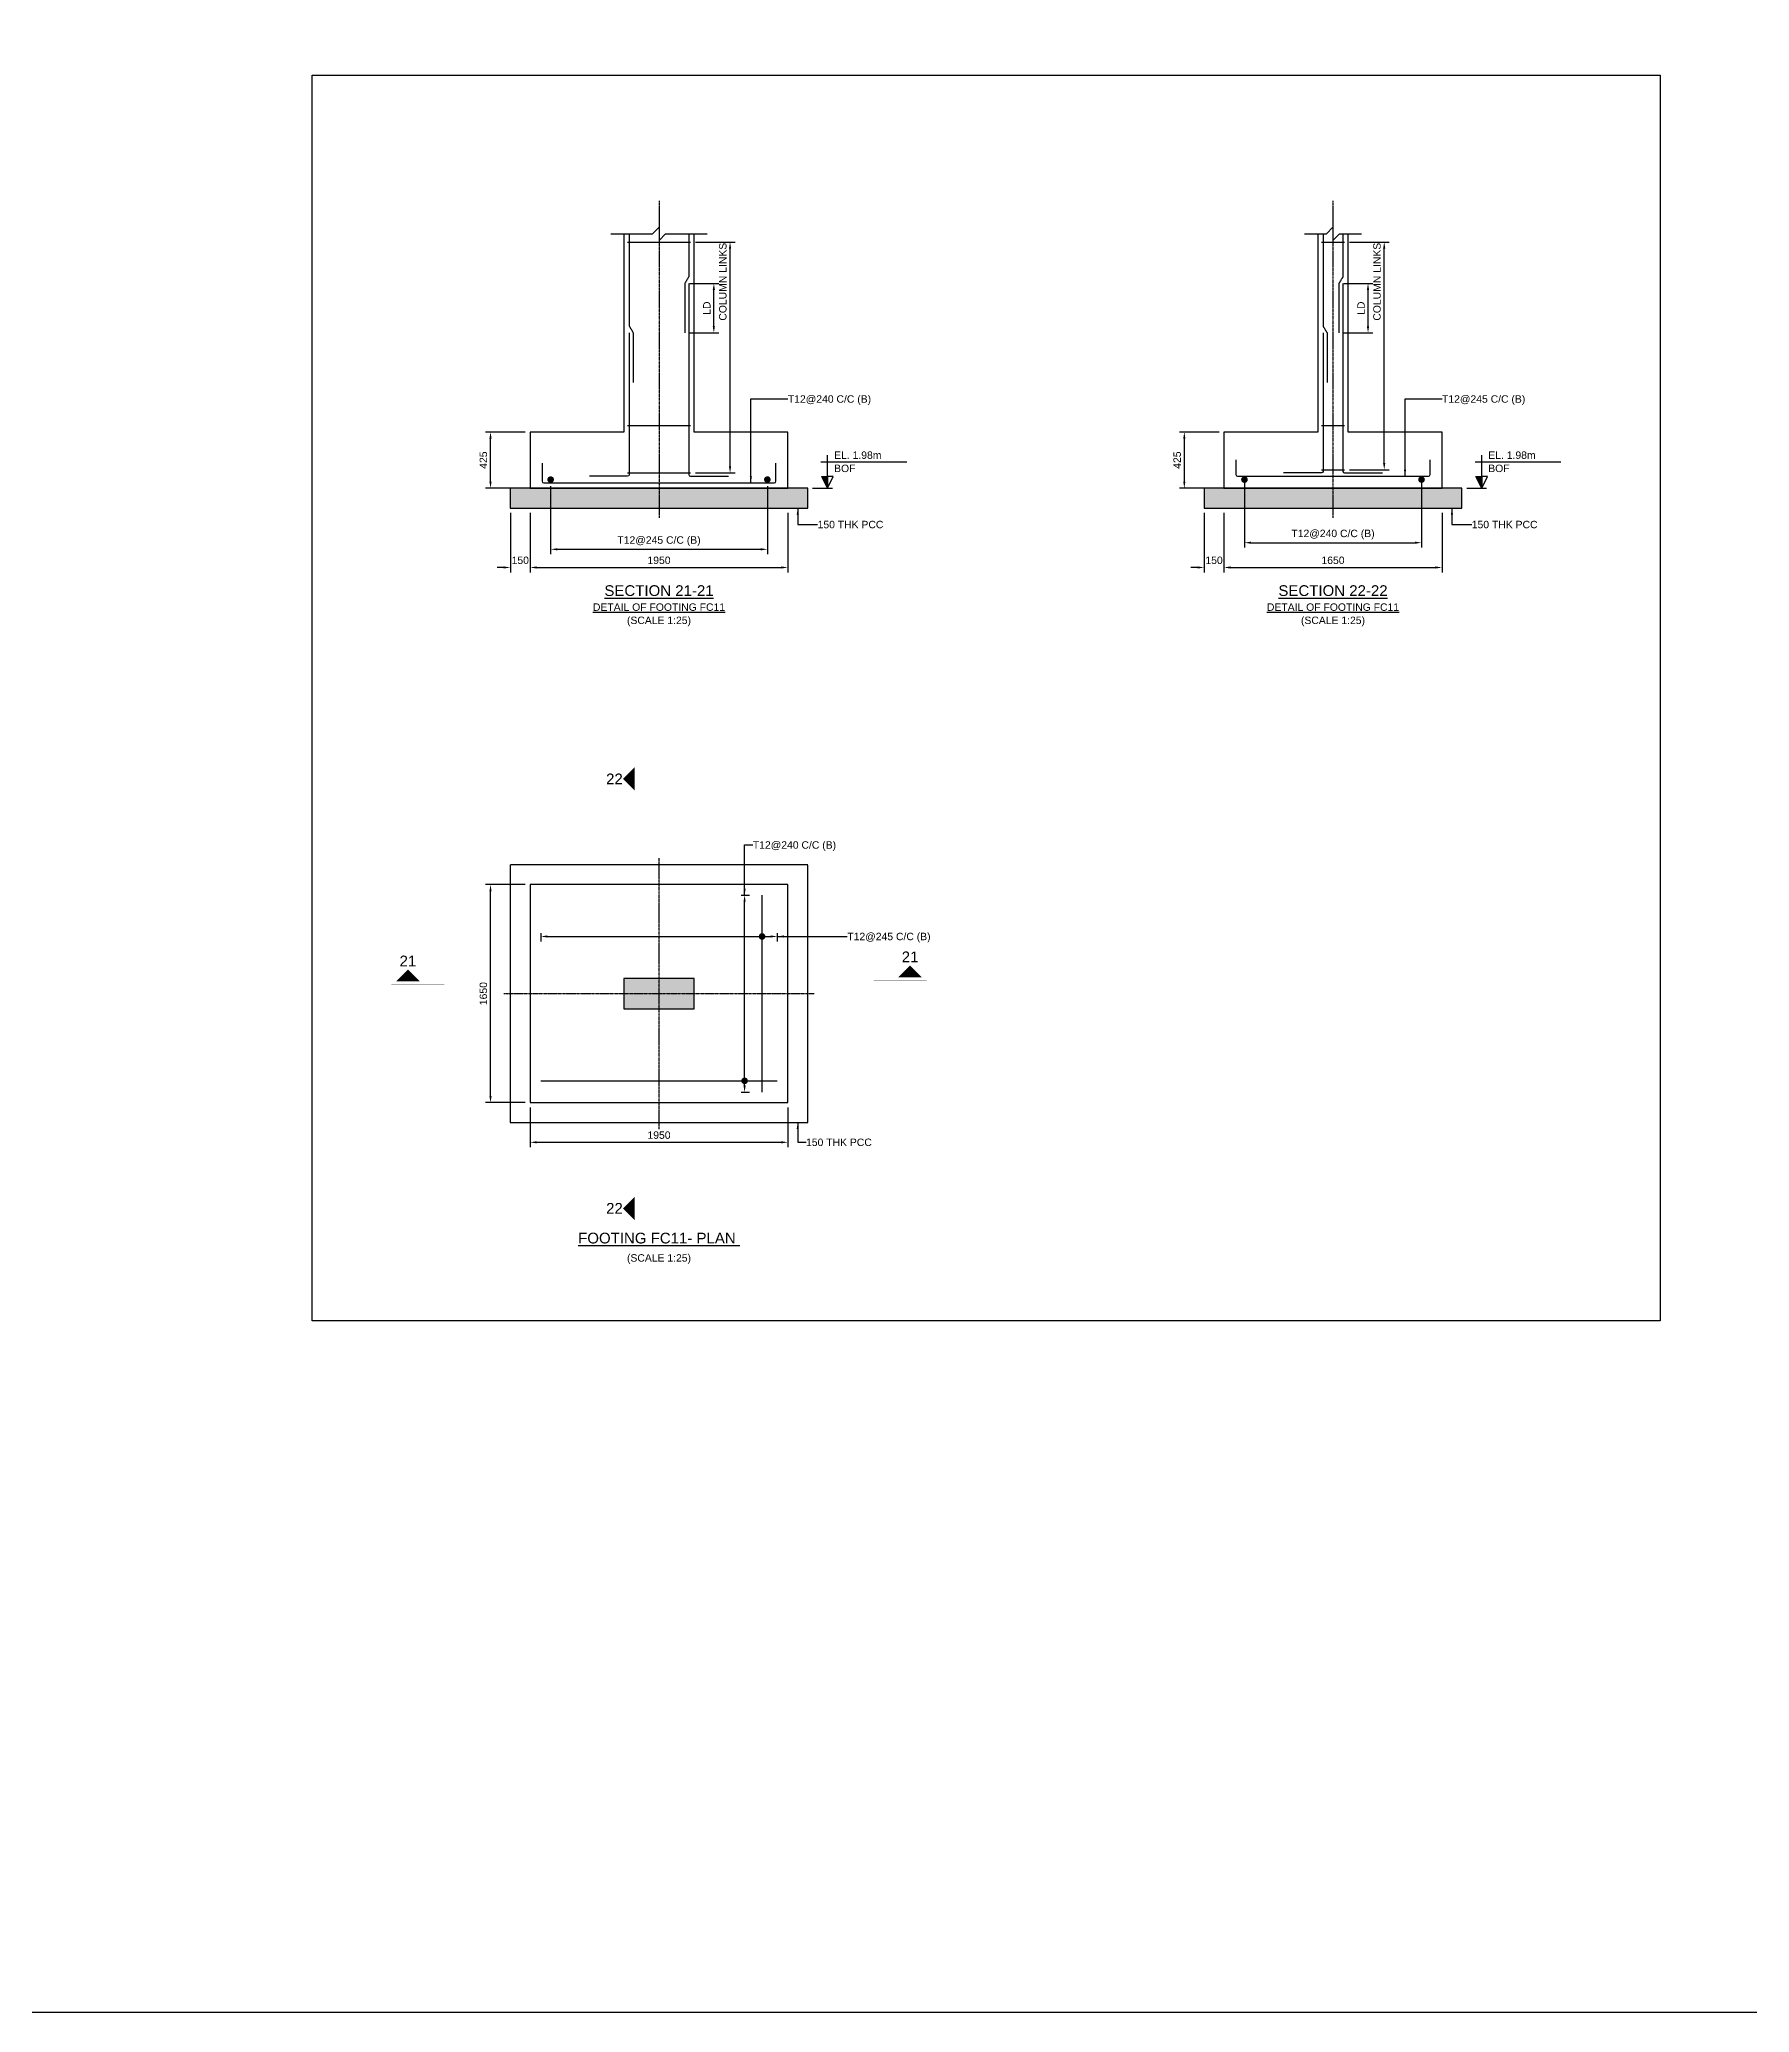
# Model space of a CAD drawing. Header units: inches. Extents: x -816171 to 9366335, y -450961 to 689132.
# Drawn here: x 5474953 to 5526712, y 141360 to 201086 of the extents above; entities that cross this region are included whole.
import ezdxf
from ezdxf.enums import TextEntityAlignment as Align

# ---------------------------------------------------------------- set-up
doc = ezdxf.new("R2010")
doc.units = ezdxf.units.IN
doc.header["$MEASUREMENT"] = 0
doc.linetypes.add('Cline', pattern=[1, 0.625, -0.125, 0.125, -0.125])
doc.linetypes.add('DASHED', pattern=[0.75, 0.5, -0.25])
for name, color, linetype in [('Center Line', 1, 'Continuous'), ('Column', 2, 'Continuous'), ('Concrete Line', 2, 'Continuous'), ('Dim', 31, 'Continuous'), ('Footing', 4, 'Continuous'), ('Labels', 4, 'Continuous'), ('PCC', 5, 'Continuous'), ('Reinforcement', 130, 'Continuous'), ('Section Mark', 5, 'Continuous'), ('Solid', 25, 'Continuous'), ('Text', 31, 'Continuous')]:
    doc.layers.add(name, color=color, linetype=linetype)
doc.styles.add('SC-FTG1', font='sanss___.ttf')
doc.styles.add('SC-FTG2', font='SansSerif')
doc.dimstyles.new('RccFooting', dxfattribs={"dimtxt": 225, "dimasz": 200, "dimexe": 150, "dimexo": 150, "dimgap": 100, "dimtad": 1, "dimtoh": 1, "dimdec": 4, "dimlfac": 0.25, "dimzin": 0, "dimdsep": 46, "dimtxsty": 'SC-FTG2', "dimcen": 0.09, "dimclrd": 8, "dimclre": 8, "dimclrt": 31, "dimadec": 0, "dimazin": 0, "dimtfac": 1, "dimtdec": 0, "dimtix": 1, "dimtofl": 0, "dimtmove": 0, "dimatfit": 3, "dimfxl": 1, "dimtolj": 1, "dimtzin": 0, "dimarcsym": 0})

# ---------------------------------------------------------------- blocks, each defined once
blk = doc.blocks.new('*D2314')
at = {"layer": 'DEFPOINTS', "color": 0, "transparency": 16777216}
for p in [(5489805, 168903), (5497605, 168903), (5497605, 167703)]:
    blk.add_point(p, dxfattribs=at)
at = {"layer": 'Dim', "color": 8, "lineweight": -2, "transparency": 16777216}
for p, q in [((5489805, 168753), (5489805, 167553)), ((5497605, 168753), (5497605, 167553)), ((5490005, 167703), (5497405, 167703))]:
    blk.add_line(p, q, dxfattribs=at)
at = {"layer": 'Dim', "color": 8, "transparency": 16777216}
for points in [[(5490005, 167736), (5490005, 167670), (5489805, 167703)], [(5497405, 167736), (5497405, 167670), (5497605, 167703)]]:
    blk.add_solid(points, dxfattribs=at)
at = {"layer": 'Dim', "color": 31, "transparency": 16777216, "insert": (5493705, 167919), "char_height": 225, "attachment_point": 5, "style": 'SC-FTG2'}
blk.add_mtext('\\A1;1950', dxfattribs=at)
blk = doc.blocks.new('*D2315')
at = {"layer": 'DEFPOINTS', "color": 0, "transparency": 16777216}
for p in [(5488605, 175503), (5489805, 175503), (5489805, 168903)]:
    blk.add_point(p, dxfattribs=at)
at = {"layer": 'Dim', "color": 8, "lineweight": -2, "transparency": 16777216}
for p, q in [((5489655, 175503), (5488455, 175503)), ((5488605, 169103), (5488605, 175303)), ((5489655, 168903), (5488455, 168903))]:
    blk.add_line(p, q, dxfattribs=at)
at = {"layer": 'Dim', "color": 8, "transparency": 16777216}
for points in [[(5488571, 175303), (5488638, 175303), (5488605, 175503)], [(5488571, 169103), (5488638, 169103), (5488605, 168903)]]:
    blk.add_solid(points, dxfattribs=at)
at = {"layer": 'Dim', "color": 31, "transparency": 16777216, "insert": (5488389, 172203), "char_height": 225, "attachment_point": 5, "rotation": 90, "style": 'SC-FTG2'}
blk.add_mtext('\\A1;1650', dxfattribs=at)
blk = doc.blocks.new('*D2316')
at = {"layer": 'DEFPOINTS', "color": 0, "transparency": 16777216}
for p in [(5496045, 175183), (5496295, 175183), (5496045, 169223)]:
    blk.add_point(p, dxfattribs=at)
at = {"layer": 'Dim', "color": 8, "lineweight": -2, "transparency": 16777216}
for p, q in [((5496195, 175183), (5496445, 175183)), ((5496295, 169423), (5496295, 174983)), ((5496195, 169223), (5496445, 169223))]:
    blk.add_line(p, q, dxfattribs=at)
at = {"layer": 'Dim', "color": 8, "transparency": 16777216}
for points in [[(5496261, 174983), (5496328, 174983), (5496295, 175183)], [(5496261, 169423), (5496328, 169423), (5496295, 169223)]]:
    blk.add_solid(points, dxfattribs=at)
blk = doc.blocks.new('*D2317')
at = {"layer": 'DEFPOINTS', "color": 0, "transparency": 16777216}
for p in [(5490125, 174183), (5497285, 174183), (5497285, 173933)]:
    blk.add_point(p, dxfattribs=at)
at = {"layer": 'Dim', "color": 8, "lineweight": -2, "transparency": 16777216}
for p, q in [((5490125, 174033), (5490125, 173783)), ((5490325, 173933), (5497085, 173933)), ((5497285, 174033), (5497285, 173783))]:
    blk.add_line(p, q, dxfattribs=at)
at = {"layer": 'Dim', "color": 8, "transparency": 16777216}
for points in [[(5490325, 173966), (5490325, 173900), (5490125, 173933)], [(5497085, 173966), (5497085, 173900), (5497285, 173933)]]:
    blk.add_solid(points, dxfattribs=at)
blk = doc.blocks.new('*D2318')
at = {"layer": 'DEFPOINTS', "color": 0, "transparency": 16777216}
for p in [(5489205, 186903), (5489805, 186903), (5489805, 185103)]:
    blk.add_point(p, dxfattribs=at)
at = {"layer": 'Dim', "color": 8, "lineweight": -2, "transparency": 16777216}
for p, q in [((5489205, 186753), (5489205, 184953)), ((5489805, 186753), (5489805, 184953)), ((5489005, 185103), (5488805, 185103)), ((5490005, 185103), (5490205, 185103))]:
    blk.add_line(p, q, dxfattribs=at)
at = {"layer": 'Dim', "color": 8, "transparency": 16777216}
for points in [[(5489005, 185136), (5489005, 185070), (5489205, 185103)], [(5490005, 185136), (5490005, 185070), (5489805, 185103)]]:
    blk.add_solid(points, dxfattribs=at)
at = {"layer": 'Dim', "color": 31, "transparency": 16777216, "insert": (5489505, 185319), "char_height": 225, "attachment_point": 5, "style": 'SC-FTG2'}
blk.add_mtext('\\A1;150', dxfattribs=at)
blk = doc.blocks.new('*D2319')
at = {"layer": 'DEFPOINTS', "color": 0, "transparency": 16777216}
for p in [(5489805, 186903), (5497605, 186903), (5497605, 185103)]:
    blk.add_point(p, dxfattribs=at)
at = {"layer": 'Dim', "color": 8, "lineweight": -2, "transparency": 16777216}
for p, q in [((5489805, 186753), (5489805, 184953)), ((5497605, 186753), (5497605, 184953)), ((5490005, 185103), (5497405, 185103))]:
    blk.add_line(p, q, dxfattribs=at)
at = {"layer": 'Dim', "color": 8, "transparency": 16777216}
for points in [[(5490005, 185136), (5490005, 185070), (5489805, 185103)], [(5497405, 185136), (5497405, 185070), (5497605, 185103)]]:
    blk.add_solid(points, dxfattribs=at)
at = {"layer": 'Dim', "color": 31, "transparency": 16777216, "insert": (5493705, 185319), "char_height": 225, "attachment_point": 5, "style": 'SC-FTG2'}
blk.add_mtext('\\A1;1950', dxfattribs=at)
blk = doc.blocks.new('*D2320')
at = {"layer": 'DEFPOINTS', "color": 0, "transparency": 16777216}
for p in [(5488605, 189203), (5489805, 189203), (5489805, 187503)]:
    blk.add_point(p, dxfattribs=at)
at = {"layer": 'Dim', "color": 8, "lineweight": -2, "transparency": 16777216}
for p, q in [((5489655, 189203), (5488455, 189203)), ((5488605, 187703), (5488605, 189003)), ((5489655, 187503), (5488455, 187503))]:
    blk.add_line(p, q, dxfattribs=at)
at = {"layer": 'Dim', "color": 8, "transparency": 16777216}
for points in [[(5488571, 189003), (5488638, 189003), (5488605, 189203)], [(5488571, 187703), (5488638, 187703), (5488605, 187503)]]:
    blk.add_solid(points, dxfattribs=at)
at = {"layer": 'Dim', "color": 31, "transparency": 16777216, "insert": (5488389, 188353), "char_height": 225, "attachment_point": 5, "rotation": 90, "style": 'SC-FTG2'}
blk.add_mtext('\\A1;425', dxfattribs=at)
blk = doc.blocks.new('*D2321')
at = {"layer": 'DEFPOINTS', "color": 0, "transparency": 16777216}
for p in [(5490425, 187713), (5496985, 187713), (5496985, 185653)]:
    blk.add_point(p, dxfattribs=at)
at = {"layer": 'Dim', "color": 8, "lineweight": -2, "transparency": 16777216}
for p, q in [((5490425, 187563), (5490425, 185503)), ((5496985, 187563), (5496985, 185503)), ((5490625, 185653), (5496785, 185653))]:
    blk.add_line(p, q, dxfattribs=at)
at = {"layer": 'Dim', "color": 8, "transparency": 16777216}
for points in [[(5490625, 185686), (5490625, 185620), (5490425, 185653)], [(5496785, 185686), (5496785, 185620), (5496985, 185653)]]:
    blk.add_solid(points, dxfattribs=at)
at = {"layer": 'Dim', "color": 31, "transparency": 16777216, "insert": (5493705, 185900), "char_height": 225, "attachment_point": 5, "style": 'SC-FTG2'}
blk.add_mtext('\\A1;T12@245 C/C (B)', dxfattribs=at)
blk = doc.blocks.new('*D2322')
at = {"layer": 'DEFPOINTS', "color": 0, "transparency": 16777216}
for p in [(5494485, 193703), (5495365, 193703), (5494485, 192203)]:
    blk.add_point(p, dxfattribs=at)
at = {"layer": 'Dim', "color": 8, "lineweight": -2, "transparency": 16777216}
for p, q in [((5494635, 193703), (5495515, 193703)), ((5495365, 192403), (5495365, 193503)), ((5494635, 192203), (5495515, 192203))]:
    blk.add_line(p, q, dxfattribs=at)
at = {"layer": 'Dim', "color": 8, "transparency": 16777216}
for points in [[(5495331, 193503), (5495398, 193503), (5495365, 193703)], [(5495331, 192403), (5495398, 192403), (5495365, 192203)]]:
    blk.add_solid(points, dxfattribs=at)
at = {"layer": 'Dim', "color": 31, "transparency": 16777216, "insert": (5495152, 192953), "char_height": 225, "attachment_point": 5, "rotation": 90, "style": 'SC-FTG2'}
blk.add_mtext('\\A1;LD', dxfattribs=at)
blk = doc.blocks.new('*D2323')
at = {"layer": 'DEFPOINTS', "color": 0, "transparency": 16777216}
for p in [(5494655, 194953), (5495855, 194953), (5494655, 187963)]:
    blk.add_point(p, dxfattribs=at)
at = {"layer": 'Dim', "color": 8, "lineweight": -2, "transparency": 16777216}
for p, q in [((5494805, 194953), (5496005, 194953)), ((5495855, 188163), (5495855, 194753)), ((5494805, 187963), (5496005, 187963))]:
    blk.add_line(p, q, dxfattribs=at)
at = {"layer": 'Dim', "color": 8, "transparency": 16777216}
for points in [[(5495821, 194753), (5495888, 194753), (5495855, 194953)], [(5495821, 188163), (5495888, 188163), (5495855, 187963)]]:
    blk.add_solid(points, dxfattribs=at)
at = {"layer": 'Dim', "color": 31, "transparency": 16777216, "insert": (5495637, 193753), "char_height": 225, "attachment_point": 5, "rotation": 90, "style": 'SC-FTG2'}
blk.add_mtext('\\A1;COLUMN LINKS', dxfattribs=at)
blk = doc.blocks.new('*D2324')
at = {"layer": 'DEFPOINTS', "color": 0, "transparency": 16777216}
for p in [(5510205, 186903), (5510805, 186903), (5510805, 185103)]:
    blk.add_point(p, dxfattribs=at)
at = {"layer": 'Dim', "color": 8, "lineweight": -2, "transparency": 16777216}
for p, q in [((5510205, 186753), (5510205, 184953)), ((5510805, 186753), (5510805, 184953)), ((5510005, 185103), (5509805, 185103)), ((5511005, 185103), (5511205, 185103))]:
    blk.add_line(p, q, dxfattribs=at)
at = {"layer": 'Dim', "color": 8, "transparency": 16777216}
for points in [[(5510005, 185136), (5510005, 185070), (5510205, 185103)], [(5511005, 185136), (5511005, 185070), (5510805, 185103)]]:
    blk.add_solid(points, dxfattribs=at)
at = {"layer": 'Dim', "color": 31, "transparency": 16777216, "insert": (5510505, 185319), "char_height": 225, "attachment_point": 5, "style": 'SC-FTG2'}
blk.add_mtext('\\A1;150', dxfattribs=at)
blk = doc.blocks.new('*D2325')
at = {"layer": 'DEFPOINTS', "color": 0, "transparency": 16777216}
for p in [(5510805, 186903), (5517405, 186903), (5517405, 185103)]:
    blk.add_point(p, dxfattribs=at)
at = {"layer": 'Dim', "color": 8, "lineweight": -2, "transparency": 16777216}
for p, q in [((5510805, 186753), (5510805, 184953)), ((5517405, 186753), (5517405, 184953)), ((5511005, 185103), (5517205, 185103))]:
    blk.add_line(p, q, dxfattribs=at)
at = {"layer": 'Dim', "color": 8, "transparency": 16777216}
for points in [[(5511005, 185136), (5511005, 185070), (5510805, 185103)], [(5517205, 185136), (5517205, 185070), (5517405, 185103)]]:
    blk.add_solid(points, dxfattribs=at)
at = {"layer": 'Dim', "color": 31, "transparency": 16777216, "insert": (5514105, 185319), "char_height": 225, "attachment_point": 5, "style": 'SC-FTG2'}
blk.add_mtext('\\A1;1650', dxfattribs=at)
blk = doc.blocks.new('*D2326')
at = {"layer": 'DEFPOINTS', "color": 0, "transparency": 16777216}
for p in [(5509605, 189203), (5510805, 189203), (5510805, 187503)]:
    blk.add_point(p, dxfattribs=at)
at = {"layer": 'Dim', "color": 8, "lineweight": -2, "transparency": 16777216}
for p, q in [((5510655, 189203), (5509455, 189203)), ((5509605, 187703), (5509605, 189003)), ((5510655, 187503), (5509455, 187503))]:
    blk.add_line(p, q, dxfattribs=at)
at = {"layer": 'Dim', "color": 8, "transparency": 16777216}
for points in [[(5509571, 189003), (5509638, 189003), (5509605, 189203)], [(5509571, 187703), (5509638, 187703), (5509605, 187503)]]:
    blk.add_solid(points, dxfattribs=at)
at = {"layer": 'Dim', "color": 31, "transparency": 16777216, "insert": (5509389, 188353), "char_height": 225, "attachment_point": 5, "rotation": 90, "style": 'SC-FTG2'}
blk.add_mtext('\\A1;425', dxfattribs=at)
blk = doc.blocks.new('*D2327')
at = {"layer": 'DEFPOINTS', "color": 0, "transparency": 16777216}
for p in [(5511425, 187913), (5516785, 187913), (5516785, 185853)]:
    blk.add_point(p, dxfattribs=at)
at = {"layer": 'Dim', "color": 8, "lineweight": -2, "transparency": 16777216}
for p, q in [((5511425, 187763), (5511425, 185703)), ((5516785, 187763), (5516785, 185703)), ((5511625, 185853), (5516585, 185853))]:
    blk.add_line(p, q, dxfattribs=at)
at = {"layer": 'Dim', "color": 8, "transparency": 16777216}
for points in [[(5511625, 185886), (5511625, 185820), (5511425, 185853)], [(5516585, 185886), (5516585, 185820), (5516785, 185853)]]:
    blk.add_solid(points, dxfattribs=at)
at = {"layer": 'Dim', "color": 31, "transparency": 16777216, "insert": (5514105, 186100), "char_height": 225, "attachment_point": 5, "style": 'SC-FTG2'}
blk.add_mtext('\\A1;T12@240 C/C (B)', dxfattribs=at)
blk = doc.blocks.new('*D2328')
at = {"layer": 'DEFPOINTS', "color": 0, "transparency": 16777216}
for p in [(5514285, 193703), (5515165, 193703), (5514285, 192203)]:
    blk.add_point(p, dxfattribs=at)
at = {"layer": 'Dim', "color": 8, "lineweight": -2, "transparency": 16777216}
for p, q in [((5514435, 193703), (5515315, 193703)), ((5515165, 192403), (5515165, 193503)), ((5514435, 192203), (5515315, 192203))]:
    blk.add_line(p, q, dxfattribs=at)
at = {"layer": 'Dim', "color": 8, "transparency": 16777216}
for points in [[(5515131, 193503), (5515198, 193503), (5515165, 193703)], [(5515131, 192403), (5515198, 192403), (5515165, 192203)]]:
    blk.add_solid(points, dxfattribs=at)
at = {"layer": 'Dim', "color": 31, "transparency": 16777216, "insert": (5514952, 192953), "char_height": 225, "attachment_point": 5, "rotation": 90, "style": 'SC-FTG2'}
blk.add_mtext('\\A1;LD', dxfattribs=at)
blk = doc.blocks.new('*D2329')
at = {"layer": 'DEFPOINTS', "color": 0, "transparency": 16777216}
for p in [(5514455, 194953), (5515655, 194953), (5514455, 188063)]:
    blk.add_point(p, dxfattribs=at)
at = {"layer": 'Dim', "color": 8, "lineweight": -2, "transparency": 16777216}
for p, q in [((5514605, 194953), (5515805, 194953)), ((5515655, 188263), (5515655, 194753)), ((5514605, 188063), (5515805, 188063))]:
    blk.add_line(p, q, dxfattribs=at)
at = {"layer": 'Dim', "color": 8, "transparency": 16777216}
for points in [[(5515621, 194753), (5515688, 194753), (5515655, 194953)], [(5515621, 188263), (5515688, 188263), (5515655, 188063)]]:
    blk.add_solid(points, dxfattribs=at)
at = {"layer": 'Dim', "color": 31, "transparency": 16777216, "insert": (5515437, 193753), "char_height": 225, "attachment_point": 5, "rotation": 90, "style": 'SC-FTG2'}
blk.add_mtext('\\A1;COLUMN LINKS', dxfattribs=at)

msp = doc.modelspace()

# ---------------------------------------------------------------- hatches: boundary and pattern name
at = {"layer": 'Solid'}
for points in [[(5498804.62407, 187503.05879), (5498629.62407, 187853.05879), (5498804.62407, 187853.05879)], [(5518604.62407, 187503.05879), (5518429.62407, 187853.05879), (5518604.62407, 187853.05879)], [(5489204.62407, 186903.05879), (5498204.62407, 186903.05879), (5498204.62407, 187503.05879), (5489204.62407, 187503.05879)], [(5510204.62407, 186903.05879), (5518004.62407, 186903.05879), (5518004.62407, 187503.05879), (5510204.62407, 187503.05879)], [(5492968.62407, 179053.05879), (5492618.62407, 178703.05879), (5492968.62407, 178353.05879), (5492968.62407, 179053.05879)], [(5485754.62407, 172579.05879), (5486104.62407, 172929.05879), (5486454.62407, 172579.05879), (5485754.62407, 172579.05879)], [(5492644.62407, 171743.05879), (5494764.62407, 171743.05879), (5494764.62407, 172663.05879), (5492644.62407, 172663.05879)], [(5501654.62407, 172703.05879), (5501304.62407, 173053.05879), (5500954.62407, 172703.05879), (5501654.62407, 172703.05879)], [(5492968.62407, 165353.05879), (5492618.62407, 165703.05879), (5492968.62407, 166053.05879), (5492968.62407, 165353.05879)]]:
    msp.add_hatch(color=256, dxfattribs=at).paths.add_polyline_path(points, flags=0)

# ---------------------------------------------------------------- linework, layer by layer
msp.add_lwpolyline([(5266849.35229, 395952.13534), (5795953.51014, 395952.13534), (5795953.51014, 141360.22388), (5266849.35229, 141360.22388)], close=True)
msp.add_lwpolyline([(5483204.62407, 162303.05879), (5483204.62407, 200003.05879), (5524004.62407, 200003.05879), (5524004.62407, 162303.05879), (5483204.62407, 162303.05879)])
at = {"layer": 'Center Line', "linetype": 'Cline'}
for points in [[(5493704.62407, 196203.05879), (5493704.62407, 186603.05879)], [(5514104.62407, 196203.05879), (5514104.62407, 186603.05879)], [(5493704.62407, 168103.05879), (5493704.62407, 176303.05879)], [(5489004.62407, 172203.05879), (5498404.62407, 172203.05879)]]:
    msp.add_lwpolyline(points, dxfattribs=at)
at = {"layer": 'Column'}
msp.add_lwpolyline([(5492644.62407, 171743.05879), (5494764.62407, 171743.05879), (5494764.62407, 172663.05879), (5492644.62407, 172663.05879), (5492644.62407, 171743.05879)], dxfattribs=at)
at = {"layer": 'Concrete Line'}
for points in [[(5492244.62407, 195203.05879), (5493504.62407, 195203.05879), (5493704.62407, 195403.05879), (5493704.62407, 195003.05879), (5493904.62407, 195203.05879), (5495164.62407, 195203.05879)], [(5513244.62407, 195203.05879), (5513904.62407, 195203.05879), (5514104.62407, 195403.05879), (5514104.62407, 195003.05879), (5514304.62407, 195203.05879), (5514964.62407, 195203.05879)], [(5492644.62407, 195203.05879), (5492644.62407, 189203.05879), (5489804.62407, 189203.05879), (5489804.62407, 187503.05879), (5497604.62407, 187503.05879), (5497604.62407, 189203.05879), (5494764.62407, 189203.05879), (5494764.62407, 195203.05879)], [(5513644.62407, 195203.05879), (5513644.62407, 189203.05879), (5510804.62407, 189203.05879), (5510804.62407, 187503.05879), (5517404.62407, 187503.05879), (5517404.62407, 189203.05879), (5514564.62407, 189203.05879), (5514564.62407, 195203.05879)]]:
    msp.add_lwpolyline(points, dxfattribs=at)
at = {"layer": 'Dim', "color": 8, "const_width": 100}
for points in [[(5496774.62407, 173933.05879, 1), (5496874.62407, 173933.05879, 1)], [(5496244.62407, 169563.05879, 1), (5496344.62407, 169563.05879, 1)]]:
    msp.add_lwpolyline(points, format="xyb", close=True, dxfattribs=at)
at = {"layer": 'Footing'}
msp.add_lwpolyline([(5489804.62407, 168903.05879), (5497604.62407, 168903.05879), (5497604.62407, 175503.05879), (5489804.62407, 175503.05879), (5489804.62407, 168903.05879)], dxfattribs=at)
at = {"layer": 'PCC'}
for points in [[(5489204.62407, 186903.05879), (5498204.62407, 186903.05879), (5498204.62407, 187503.05879), (5489204.62407, 187503.05879), (5489204.62407, 186903.05879)], [(5510204.62407, 186903.05879), (5518004.62407, 186903.05879), (5518004.62407, 187503.05879), (5510204.62407, 187503.05879), (5510204.62407, 186903.05879)]]:
    msp.add_lwpolyline(points, dxfattribs=at)
at = {"layer": 'PCC', "linetype": 'DASHED'}
msp.add_lwpolyline([(5489204.62407, 168303.05879), (5498204.62407, 168303.05879), (5498204.62407, 176103.05879), (5489204.62407, 176103.05879), (5489204.62407, 168303.05879)], dxfattribs=at)
at = {"layer": 'Reinforcement'}
for points in [[(5492754.62407, 194953.05879), (5494654.62407, 194953.05879)], [(5513754.62407, 194953.05879), (5514454.62407, 194953.05879)], [(5492754.62407, 189403.05879), (5494654.62407, 189403.05879)], [(5513754.62407, 189403.05879), (5514454.62407, 189403.05879)], [(5492754.62407, 187963.05879), (5494654.62407, 187963.05879)], [(5513754.62407, 188063.05879), (5514454.62407, 188063.05879)], [(5496824.62407, 169223.05879), (5496824.62407, 175183.05879)], [(5490124.62407, 169563.05879), (5497284.62407, 169563.05879)]]:
    msp.add_lwpolyline(points, dxfattribs=at)
at = {"layer": 'Reinforcement', "linetype": 'DASHED'}
for points in [[(5492804.62407, 195203.05879), (5492804.62407, 192403.05879), (5492924.62407, 192203.05879), (5492924.62407, 190703.05879)], [(5494604.62407, 195203.05879), (5494604.62407, 193903.05879), (5494484.62407, 193703.05879), (5494484.62407, 192203.05879)], [(5513804.62407, 195203.05879), (5513804.62407, 192403.05879), (5513924.62407, 192203.05879), (5513924.62407, 190703.05879)], [(5514404.62407, 195203.05879), (5514404.62407, 193903.05879), (5514284.62407, 193703.05879), (5514284.62407, 192203.05879)]]:
    msp.add_lwpolyline(points, dxfattribs=at)
at = {"layer": 'Reinforcement'}
for points in [[(5494604.62407, 193703.05879), (5494604.62407, 187913.05879, 0.4), (5494654.62407, 187863.05879), (5495804.62407, 187863.05879, 0.4), (5495804.62407, 187863.05879), (5495804.62407, 187863.05879)], [(5514404.62407, 193703.05879), (5514404.62407, 188013.05879, 0.4), (5514454.62407, 187963.05879), (5515604.62407, 187963.05879, 0.4), (5515604.62407, 187963.05879), (5515604.62407, 187963.05879)], [(5492804.62407, 192203.05879), (5492804.62407, 187913.05879, -0.4), (5492754.62407, 187863.05879), (5491604.62407, 187863.05879, 0.4), (5491604.62407, 187863.05879), (5491604.62407, 187863.05879)], [(5513804.62407, 192203.05879), (5513804.62407, 188013.05879, -0.4), (5513754.62407, 187963.05879), (5512604.62407, 187963.05879, 0.4), (5512604.62407, 187963.05879), (5512604.62407, 187963.05879)], [(5490164.62407, 188263.05879), (5490164.62407, 187713.05879, 0.4), (5490214.62407, 187663.05879), (5497194.62407, 187663.05879, 0.4), (5497244.62407, 187713.05879), (5497244.62407, 188263.05879)], [(5511164.62407, 188363.05879), (5511164.62407, 187913.05879, 0.4), (5511214.62407, 187863.05879), (5516994.62407, 187863.05879, 0.4), (5517044.62407, 187913.05879), (5517044.62407, 188363.05879)]]:
    msp.add_lwpolyline(points, format="xyb", dxfattribs=at)
at = {"layer": 'Reinforcement', "const_width": 100}
for points in [[(5490374.62407, 187763.05879, 1), (5490474.62407, 187763.05879, 1)], [(5496934.62407, 187763.05879, 1), (5497034.62407, 187763.05879, 1)], [(5511374.62407, 187763.05879, 1), (5511474.62407, 187763.05879, 1)], [(5516734.62407, 187763.05879, 1), (5516834.62407, 187763.05879, 1)]]:
    msp.add_lwpolyline(points, format="xyb", close=True, dxfattribs=at)
at = {"layer": 'Section Mark'}
for p, q in [((5498354.62407, 187503.05879), (5498954.62407, 187503.05879)), ((5518154.62407, 187503.05879), (5518754.62407, 187503.05879))]:
    msp.add_line(p, q, dxfattribs=at)
for points in [[(5498604.62407, 188303.05879), (5501204.62407, 188303.05879)], [(5498804.62407, 187503.05879), (5498804.62407, 188503.05879)], [(5518404.62407, 188303.05879), (5521004.62407, 188303.05879)], [(5518604.62407, 187503.05879), (5518604.62407, 188503.05879)], [(5498804.62407, 187503.05879), (5498629.62407, 187853.05879), (5498804.62407, 187853.05879), (5498804.62407, 187503.05879)], [(5498804.62407, 187503.05879), (5498979.62407, 187853.05879), (5498804.62407, 187853.05879), (5498804.62407, 187503.05879)], [(5518604.62407, 187503.05879), (5518429.62407, 187853.05879), (5518604.62407, 187853.05879), (5518604.62407, 187503.05879)], [(5518604.62407, 187503.05879), (5518779.62407, 187853.05879), (5518604.62407, 187853.05879), (5518604.62407, 187503.05879)]]:
    msp.add_lwpolyline(points, dxfattribs=at)
at = {"layer": 'Section Mark', "const_width": 5}
for points in [[(5493068.62407, 177603.05879), (5493068.62407, 179203.05879)], [(5492968.62407, 179053.05879), (5492618.62407, 178703.05879), (5492968.62407, 178353.05879), (5492968.62407, 179053.05879)], [(5485754.62407, 172579.05879), (5486104.62407, 172929.05879), (5486454.62407, 172579.05879), (5485754.62407, 172579.05879)], [(5501654.62407, 172703.05879), (5501304.62407, 173053.05879), (5500954.62407, 172703.05879), (5501654.62407, 172703.05879)], [(5487204.62407, 172479.05879), (5485604.62407, 172479.05879)], [(5500204.62407, 172603.05879), (5501804.62407, 172603.05879)], [(5493068.62407, 166803.05879), (5493068.62407, 165203.05879)], [(5492968.62407, 165353.05879), (5492618.62407, 165703.05879), (5492968.62407, 166053.05879), (5492968.62407, 165353.05879)]]:
    msp.add_lwpolyline(points, dxfattribs=at)

# ---------------------------------------------------------------- texts
at = {"layer": 'Dim', "style": 'SC-FTG2'}
for s, p in [('T12@240 C/C (B)', (5497604.62407, 190203.05879)), ('T12@245 C/C (B)', (5517404.62407, 190203.05879)), ('150 THK PCC', (5498504.62407, 186403.05879)), ('150 THK PCC', (5518304.62407, 186403.05879)), ('150 THK PCC', (5498154.62407, 167703.05879))]:
    msp.add_text(s, height=225, dxfattribs=at).set_placement(p, align=Align.MIDDLE_LEFT)
at = {"layer": 'Labels', "style": 'SC-FTG1'}
for s, p in [('%%USECTION 21-21', (5493704.62407, 184403.05879)), ('%%USECTION 22-22', (5514104.62407, 184403.05879)), ('%%uFOOTING FC11- PLAN ', (5493704.62407, 164803.05879))]:
    msp.add_text(s, height=325, dxfattribs=at).set_placement(p, align=Align.MIDDLE_CENTER)
at = {"layer": 'Section Mark', "style": 'SC-FTG1'}
for s, p in [('22', (5492356.12407, 178703.05879)), ('21', (5486104.62407, 173191.55879)), ('21', (5501304.62407, 173315.55879)), ('22', (5492356.12407, 165703.05879))]:
    msp.add_text(s, height=325, dxfattribs=at).set_placement(p, align=Align.MIDDLE_CENTER)
at = {"layer": 'Text'}
for s, style, p in [('EL. 1.98m', 'SC-FTG2', (5499004.62407, 188503.05879)), ('BOF', 'SC-FTG2', (5499004.62407, 188103.05879)), ('EL. 1.98m', 'SC-FTG2', (5518804.62407, 188503.05879)), ('BOF', 'SC-FTG2', (5518804.62407, 188103.05879)), ('T12@240 C/C (B)', 'SC-FTG1', (5496544.62407, 176703.05879)), ('T12@245 C/C (B)', 'SC-FTG1', (5499404.62407, 173933.05879))]:
    msp.add_text(s, height=225, dxfattribs=dict(at, style=style)).set_placement(p, align=Align.MIDDLE_LEFT)
at = {"layer": 'Text', "style": 'SC-FTG1'}
for s, p in [('%%UDETAIL OF FOOTING FC11', (5493704.62407, 183903.05879)), ('%%UDETAIL OF FOOTING FC11', (5514104.62407, 183903.05879)), ('(SCALE 1:25)', (5493704.62407, 183503.05879)), ('(SCALE 1:25)', (5514104.62407, 183503.05879)), ('(SCALE 1:25)', (5493704.62407, 164203.05879))]:
    msp.add_text(s, height=225, dxfattribs=at).set_placement(p, align=Align.MIDDLE_CENTER)

# ---------------------------------------------------------------- dimensions: what is measured, and where the dimension line sits
at = {"layer": 'Dim'}
for base, p1, p2, angle, text, picture, middle in [((5495854.62407, 194953.05879), (5494654.62407, 187963.05879), (5494654.62407, 194953.05879), 90, 'COLUMN LINKS', '*D2323', (5495854.62407, 193753.05879)), ((5515654.62407, 194953.05879), (5514454.62407, 188063.05879), (5514454.62407, 194953.05879), 90, 'COLUMN LINKS', '*D2329', (5515654.62407, 193753.05879)), ((5495364.62407, 193703.05879), (5494484.62407, 192203.05879), (5494484.62407, 193703.05879), 90, 'LD', '*D2322', (5495364.62407, 192953.05879)), ((5515164.62407, 193703.05879), (5514284.62407, 192203.05879), (5514284.62407, 193703.05879), 90, 'LD', '*D2328', (5515164.62407, 192953.05879)), ((5496294.62407, 175183.05879), (5496044.62407, 169223.05879), (5496044.62407, 175183.05879), 90, ' ', '*D2316', (5496294.62407, 170863.05879)), ((5497284.62407, 173933.05879), (5490124.62407, 174183.05879), (5497284.62407, 174183.05879), 0, ' ', '*D2317', (5495524.62407, 173933.05879))]:
    dim = msp.add_linear_dim(base=base, p1=p1, p2=p2, angle=angle, text=text, dimstyle='RccFooting', override={"dimjust": 0}, dxfattribs=at)
    dim.commit()
    dim.dimension.update_dxf_attribs({"geometry": picture, "text_midpoint": middle, "dimtype": 161})
for p1, p2, distance, text, picture, middle in [((5489804.62407, 187503.05879), (5489804.62407, 189203.05879), 1200, '425', '*D2320', (5488388.72901, 188353.05879)), ((5510804.62407, 187503.05879), (5510804.62407, 189203.05879), 1200, '425', '*D2326', (5509388.72901, 188353.05879)), ((5490424.62407, 187713.05879), (5496984.62407, 187713.05879), -2060, 'T12@245 C/C (B)', '*D2321', (5493704.62407, 185900.12669)), ((5511424.62407, 187913.05879), (5516784.62407, 187913.05879), -2060, 'T12@240 C/C (B)', '*D2327', (5514104.62407, 186100.12669)), ((5489204.62407, 186903.05879), (5489804.62407, 186903.05879), -1800, '150', '*D2318', (5489504.62407, 185318.95385)), ((5489804.62407, 186903.05879), (5497604.62407, 186903.05879), -1800, '1950', '*D2319', (5493704.62407, 185318.95385)), ((5510204.62407, 186903.05879), (5510804.62407, 186903.05879), -1800, '150', '*D2324', (5510504.62407, 185318.95385)), ((5510804.62407, 186903.05879), (5517404.62407, 186903.05879), -1800, '1650', '*D2325', (5514104.62407, 185319.10817)), ((5489804.62407, 168903.05879), (5489804.62407, 175503.05879), 1200, '1650', '*D2315', (5488388.57469, 172203.05879)), ((5489804.62407, 168903.05879), (5497604.62407, 168903.05879), -1200, '1950', '*D2314', (5493704.62407, 167918.95385))]:
    dim = msp.add_aligned_dim(p1=p1, p2=p2, distance=distance, text=text, dimstyle='RccFooting', dxfattribs=at)
    dim.commit()
    dim.dimension.update_dxf_attribs({"geometry": picture, "text_midpoint": middle})

# ---------------------------------------------------------------- leaders
at = {"layer": 'Dim', "color": 8}
for points in [[(5496484.62407, 187663.05879), (5496484.62407, 190203.05879), (5497604.62407, 190203.05879)], [(5516284.62407, 187863.05879), (5516284.62407, 190203.05879), (5517404.62407, 190203.05879)], [(5497904.62407, 186903.05879), (5497904.62407, 186403.05879), (5498504.62407, 186403.05879)], [(5517704.62407, 186903.05879), (5517704.62407, 186403.05879), (5518304.62407, 186403.05879)], [(5496294.62407, 175183.05879), (5496294.62407, 176703.05879), (5496544.62407, 176703.05879)], [(5497284.62407, 173933.05879), (5499404.62407, 173933.05879), (5499404.62407, 173933.05879)], [(5497904.62407, 168303.05879), (5497904.62407, 167703.05879), (5498154.62407, 167703.05879)]]:
    msp.add_leader(points, dimstyle='RccFooting', dxfattribs=at)

doc.saveas('drawing.dxf')
